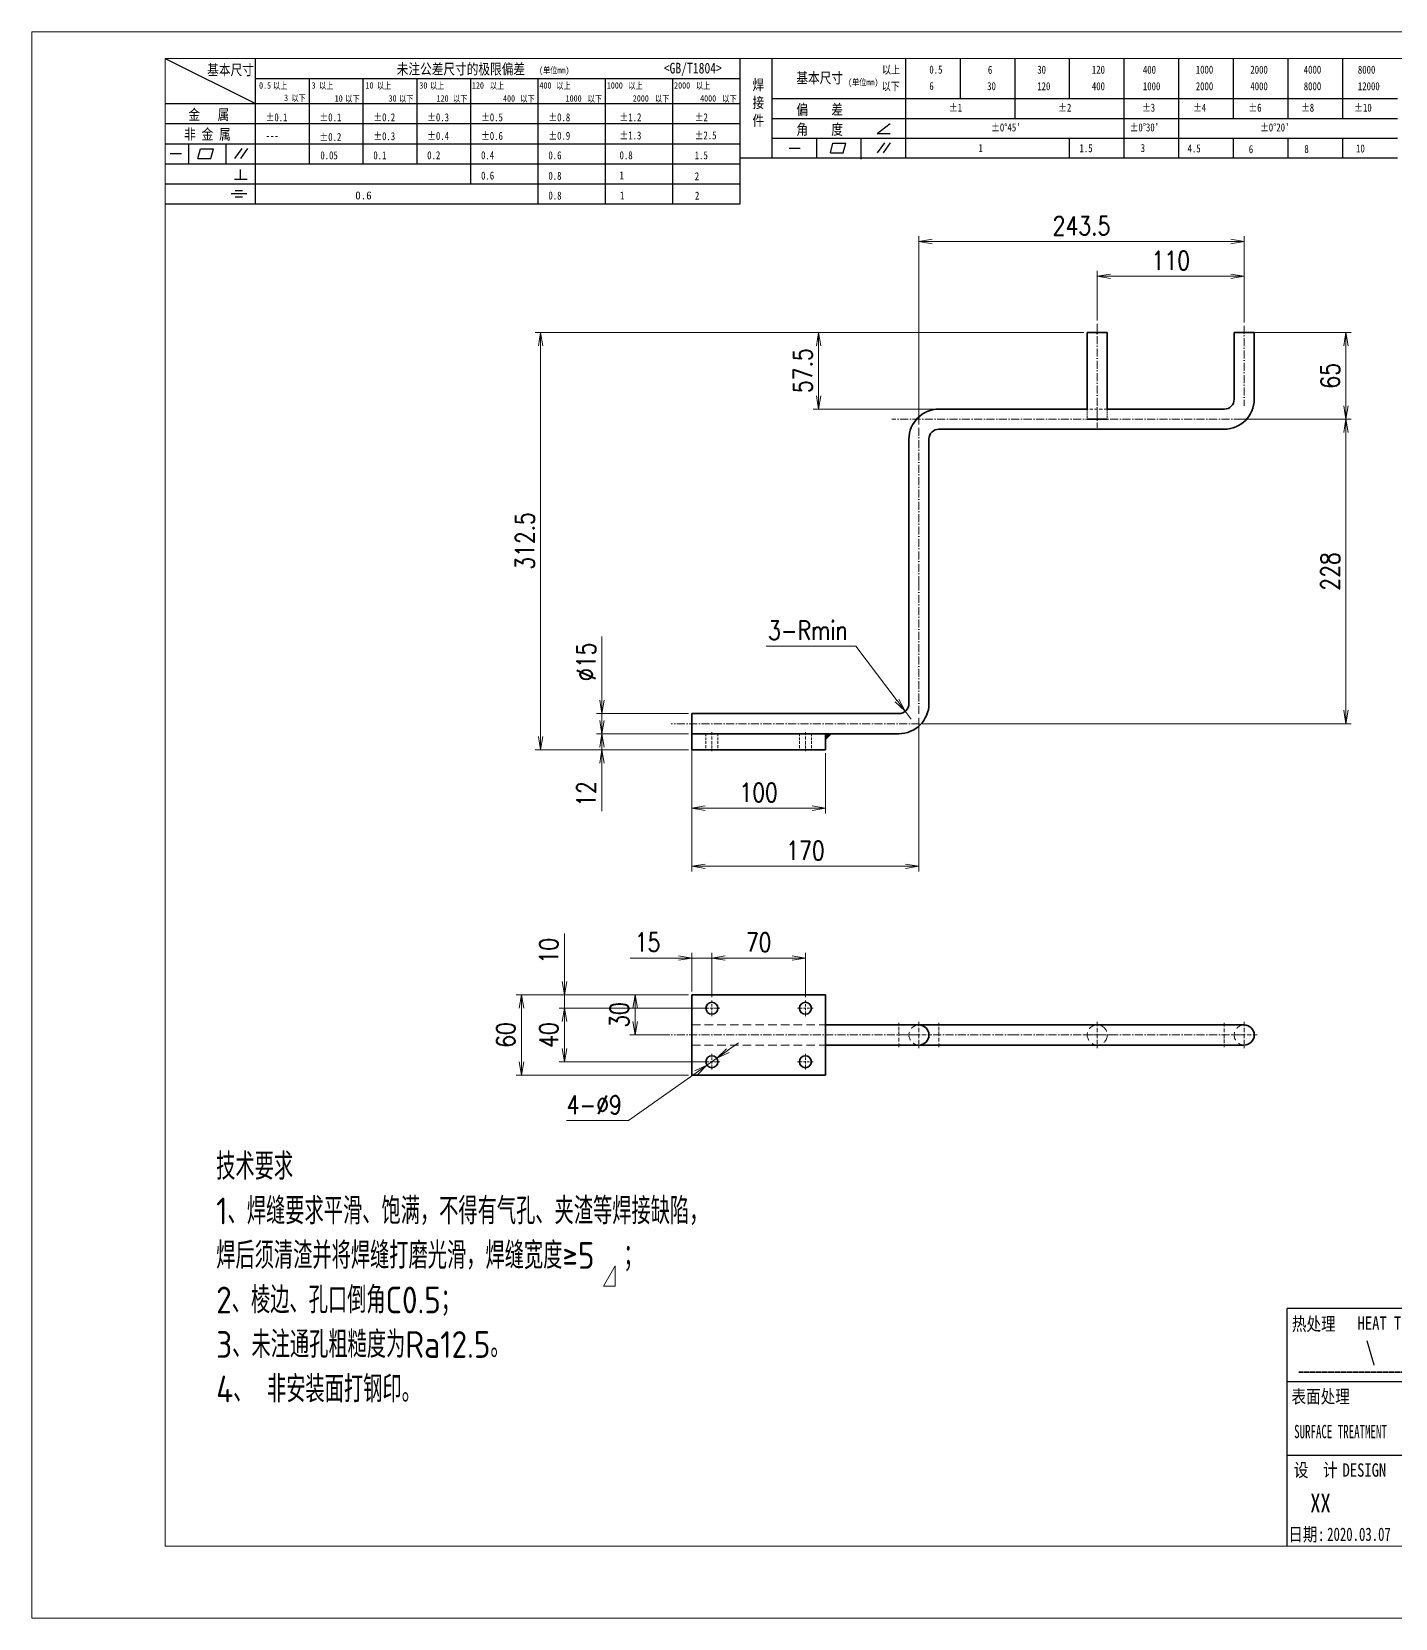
# Model space of a CAD drawing. Header units: millimetres. Extents: x 1333 to 78972, y -42879 to -5704.
# Drawn here: x 72367 to 73387, y -20114 to -18926 of the extents above; entities that cross this region are included whole.
import ezdxf
from ezdxf.enums import TextEntityAlignment as Align

# ---------------------------------------------------------------- set-up
doc = ezdxf.new("R2010")
doc.units = ezdxf.units.MM
doc.header["$LTSCALE"] = 0.5
for name, pattern in [('AM_ISO02W050x2', [3.75, 3, -0.75]), ('AM_ISO08W050x2', [9, 6, -0.75, 1.5, -0.75]), ('DASHDOT', [18.5, 12, -3, 0.5, -3]), ('DASHED', [19.05, 12.7, -6.35])]:
    doc.linetypes.add(name, pattern=pattern)
doc.layers.add('Drawing', color=7, linetype='Continuous')
doc.layers.add('图框文字', color=7, linetype='Continuous')
for name, color, linetype, lineweight in [('中心线', 2, 'AM_ISO08W050x2', 18), ('图框', 7, 'Continuous', 18), ('标注线', 3, 'Continuous', 18), ('热处理', 7, 'Continuous', 20), ('粗实线', 7, 'Continuous', 35), ('粗点划线', 6, 'AM_ISO08W050x2', 35), ('虚线', 1, 'AM_ISO02W050x2', 18)]:
    doc.layers.add(name, color=color, linetype=linetype, lineweight=lineweight)
doc.layers.add('打印', color=7, linetype='Continuous', lineweight=15, plot=False)
doc.layers.add('打印-禁用', color=7, linetype='Continuous', lineweight=15, plot=False)
doc.styles.add('DIM', font='romans.shx', dxfattribs={"width": 0.8, "bigfont": 'bigfont.shx'})
doc.styles.add('国标', font='simfang.ttf', dxfattribs={"width": 0.8})
doc.styles.add('机械长仿宋', font='gbenor.shx', dxfattribs={"height": 1, "bigfont": 'gbcbig.shx'})
doc.dimstyles.new('XR 1-4', dxfattribs={"dimscale": 4, "dimtxt": 3.5, "dimasz": 2.5, "dimexe": 1, "dimexo": 0.625, "dimgap": 1.2, "dimtad": 1, "dimdsep": 46, "dimtxsty": 'DIM', "dimblk": 'OPEN', "dimcen": 0, "dimclrd": 8, "dimclre": 8, "dimclrt": 2, "dimazin": 2, "dimtfac": 0.5, "dimtmove": 0, "dimatfit": 3, "dimldrblk": 'OPEN', "dimfxl": 1, "dimtolj": 2, "dimlwd": 18, "dimlwe": 18, "dimarcsym": 0})
doc.dimstyles.new('XR 1-4$3', dxfattribs={"dimscale": 4, "dimtxt": 3.5, "dimasz": 2.5, "dimexe": 1, "dimexo": 0.625, "dimgap": 1.2, "dimtad": 1, "dimtoh": 1, "dimdsep": 46, "dimtxsty": 'DIM', "dimblk": 'OPEN', "dimcen": 0, "dimclrd": 8, "dimclre": 8, "dimclrt": 2, "dimazin": 2, "dimtfac": 0.5, "dimtmove": 0, "dimatfit": 3, "dimldrblk": 'OPEN', "dimfxl": 1, "dimtolj": 2, "dimlwd": 18, "dimlwe": 18, "dimarcsym": 0})
doc.dimstyles.new('XR 1-4$4', dxfattribs={"dimscale": 4, "dimtxt": 3.5, "dimasz": 2.5, "dimexe": 1, "dimexo": 0.625, "dimgap": 1.2, "dimtad": 1, "dimtoh": 1, "dimdsep": 46, "dimtxsty": 'DIM', "dimblk": 'OPEN', "dimcen": 0, "dimclrd": 8, "dimclre": 8, "dimclrt": 2, "dimazin": 2, "dimtfac": 0.5, "dimtmove": 0, "dimatfit": 3, "dimldrblk": 'OPEN', "dimfxl": 1, "dimtolj": 2, "dimlwd": 18, "dimlwe": 18, "dimarcsym": 0})

# ---------------------------------------------------------------- blocks, each defined once
blk = doc.blocks.new('GZDEH零件A3图框V01版')
at = {"layer": '图框', "linetype": 'Continuous'}
for p, q in [((2882.49, -1554.46), (2882.49, -1832.96)), ((3272.49, -1554.46), (2882.49, -1554.46)), ((2882.49, -1832.96), (3272.49, -1832.96))]:
    blk.add_line(p, q, dxfattribs=at)
at = {"layer": '图框文字', "color": 9}
for p, q in [((2882.49, -1554.46), (2899.37, -1562.92)), ((2899.37, -1581.67), (2899.37, -1554.46)), ((2990.09, -1581.67), (2990.09, -1554.46)), ((2996.09, -1573.08), (2996.09, -1554.46)), ((3021.09, -1561.98), (3021.09, -1554.46)), ((3031.31, -1561.98), (3031.31, -1554.46)), ((3041.53, -1561.98), (3041.53, -1554.46)), ((3051.75, -1561.98), (3051.75, -1554.46)), ((3061.98, -1561.98), (3061.98, -1554.46)), ((3072.2, -1561.98), (3072.2, -1554.46)), ((3082.42, -1561.98), (3082.42, -1554.46)), ((3092.64, -1561.98), (3092.64, -1554.46)), ((3102.86, -1561.98), (3102.86, -1554.46)), ((2899.37, -1558.24), (2990.09, -1558.24)), ((2909.45, -1574.17), (2909.45, -1558.24)), ((2919.53, -1574.17), (2919.53, -1558.24)), ((2929.61, -1574.17), (2929.61, -1558.24)), ((2939.69, -1577.92), (2939.69, -1558.24)), ((2952.29, -1581.67), (2952.29, -1558.24)), ((2964.89, -1581.67), (2964.89, -1558.24)), ((2977.49, -1581.67), (2977.49, -1558.24)), ((2996.09, -1561.98), (3113.09, -1561.98)), ((3021.09, -1573.08), (3021.09, -1561.98)), ((3041.53, -1565.68), (3041.53, -1561.98)), ((3061.98, -1573.08), (3061.98, -1561.98)), ((3072.2, -1573.08), (3072.2, -1561.98)), ((3082.42, -1565.68), (3082.42, -1561.98)), ((3092.64, -1565.68), (3092.64, -1561.98)), ((3102.86, -1565.68), (3102.86, -1561.98)), ((2882.49, -1562.92), (2990.09, -1562.92)), ((2882.49, -1566.67), (2990.09, -1566.67)), ((2996.09, -1565.68), (3113.09, -1565.68)), ((3015.75, -1568.51), (3018.15, -1566.66)), ((2882.49, -1570.42), (2990.09, -1570.42)), ((2886.92, -1574.12), (2886.92, -1570.42)), ((2893.91, -1574.12), (2893.91, -1570.42)), ((2996.09, -1569.38), (3113.09, -1569.38)), ((3004.42, -1573.08), (3004.42, -1569.38)), ((3006.97, -1572.12), (3007.45, -1570.33)), ((3007.45, -1570.33), (3009.86, -1570.33)), ((3009.39, -1572.12), (3009.86, -1570.33)), ((3012.75, -1573.08), (3012.75, -1569.38)), ((3015.75, -1568.51), (3018.15, -1568.51)), ((3015.81, -1572.12), (3017.15, -1570.26)), ((3016.89, -1572.12), (3018.23, -1570.26)), ((3051.75, -1573.08), (3051.75, -1569.38)), ((3082.42, -1573.08), (3082.42, -1569.48)), ((3092.64, -1573.08), (3092.64, -1569.38)), ((3102.86, -1573.08), (3102.86, -1569.38)), ((2883.43, -1572.27), (2885.49, -1572.27)), ((2888.59, -1573.16), (2889.07, -1571.37)), ((2888.59, -1573.16), (2891, -1573.16)), ((2889.07, -1571.37), (2891.48, -1571.37)), ((2891, -1573.16), (2891.48, -1571.37)), ((2895.52, -1573.16), (2896.85, -1571.3)), ((2896.6, -1573.16), (2897.94, -1571.3)), ((2990.09, -1573.08), (3113.09, -1573.08)), ((2999.26, -1571.23), (3001.32, -1571.23)), ((3006.97, -1572.12), (3009.39, -1572.12)), ((3012.75, -1573.33), (3012.75, -1573.08)), ((2882.49, -1574.17), (2990.09, -1574.17)), ((2895.42, -1577.05), (2897.81, -1577.05)), ((2896.58, -1577.05), (2896.58, -1575.28)), ((2882.49, -1577.92), (2990.09, -1577.92)), ((2894.79, -1579.77), (2897.77, -1579.77)), ((2895.57, -1579.17), (2896.92, -1579.17)), ((2882.49, -1581.67), (2990.09, -1581.67)), ((2895.57, -1580.37), (2896.93, -1580.37)), ((3272.49, -1788.46), (3092.49, -1788.46)), ((3181.99, -1802.21), (3092.49, -1802.21)), ((3181.99, -1815.96), (3092.49, -1815.96))]:
    blk.add_line(p, q, dxfattribs=at)
at = {"layer": '图框文字', "color": 7}
blk.add_line((3272.49, -1788.46), (3092.49, -1788.46), dxfattribs=at)
at = {"layer": '图框文字', "color": 9, "linetype": 'Continuous'}
blk.add_line((3092.49, -1832.96), (3092.49, -1788.46), dxfattribs=at)
at = {"layer": '打印-禁用', "linetype": 'Continuous'}
for p, q in [((2857.49, -1549.46), (2857.49, -1846.46)), ((3277.49, -1549.46), (2857.49, -1549.46)), ((2857.49, -1846.46), (3277.49, -1846.46))]:
    blk.add_line(p, q, dxfattribs=at)
at = {"layer": '图框文字', "color": 9, "style": '国标'}
for s, height, width, p in [('基本尺寸', 2, 0.8, (2890.33, -1557.58)), ('未注公差尺寸的极限偏差', 2, 0.8, (2925.81, -1557.44)), ('<GB/T1804>', 2, 0.8, (2975.78, -1557.27)), ('以上', 1.5, 0.8, (3016.64, -1557.33)), ('0.5', 1.5, 0.8, (3025.49, -1557.3)), ('6', 1.5, 0.8, (3036.45, -1557.34)), ('30', 1.5, 0.8, (3045.69, -1557.31)), ('120', 1.5, 0.8, (3055.91, -1557.31)), ('400', 1.5, 0.8, (3065.46, -1557.31)), ('1000', 1.5, 0.8, (3075.36, -1557.31)), ('2000', 1.5, 0.8, (3085.57, -1557.31)), ('4000', 1.5, 0.8, (3095.57, -1557.31)), ('8000', 1.5, 0.8, (3105.7, -1557.31)), ('30', 1.2, 0.8, (2930.04, -1560.11)), ('基本尺寸', 2, 0.8, (3000.6, -1559.1)), ('以下', 1.5, 0.8, (3016.58, -1560.43)), ('6', 1.5, 0.8, (3025.49, -1560.38)), ('30', 1.5, 0.8, (3036.31, -1560.39)), ('120', 1.5, 0.8, (3045.69, -1560.41)), ('400', 1.5, 0.8, (3055.91, -1560.41)), ('1000', 1.5, 0.8, (3065.46, -1560.41)), ('2000', 1.5, 0.8, (3075.36, -1560.41)), ('4000', 1.5, 0.8, (3085.57, -1560.41)), ('8000', 1.5, 0.8, (3095.57, -1560.41)), ('12000', 1.5, 0.8, (3105.7, -1560.41)), ('金   属', 2, 0.8, (2886.82, -1565.98)), ('±0.1', 1.5, 0.8, (2901.27, -1566.23)), ('±0.1', 1.5, 0.8, (2911.35, -1566.23)), ('±0.2', 1.5, 0.8, (2921.43, -1566.23)), ('±0.3', 1.5, 0.8, (2931.51, -1566.23)), ('±0.5', 1.5, 0.8, (2941.59, -1566.23)), ('±0.8', 1.5, 0.8, (2954.19, -1566.23)), ('±1.2', 1.5, 0.8, (2967.51, -1566.23)), ('±2', 1.5, 0.8, (2981.58, -1566.23)), ('偏    差', 2, 0.8, (3000.6, -1565.04)), ('±1', 1.5, 0.8, (3029.16, -1564.42)), ('±2', 1.5, 0.8, (3049.61, -1564.42)), ('±3', 1.5, 0.8, (3065.3, -1564.42)), ('±4', 1.5, 0.8, (3074.85, -1564.42)), ('±6', 1.5, 0.8, (3085.22, -1564.42)), ('±8', 1.5, 0.8, (3095.06, -1564.42)), ('±10', 1.5, 0.8, (3105.02, -1564.42)), ('非 金 属', 2, 0.8, (2886.02, -1569.65)), ('±0.3', 1.5, 0.8, (2921.43, -1569.77)), ('±0.4', 1.5, 0.8, (2931.51, -1569.71)), ('±0.6', 1.5, 0.8, (2941.59, -1569.71)), ('±0.9', 1.5, 0.8, (2954.19, -1569.68)), ('±1.3', 1.5, 0.8, (2967.51, -1569.62)), ('±2.5', 1.5, 0.8, (2981.58, -1569.61)), ('角    度', 2, 0.8, (3000.6, -1568.74)), ("±0%%D45'", 1.5, 0.8, (3037.06, -1568.12)), ("±0%%D30'", 1.5, 0.8, (3062.98, -1568.12)), ("±0%%D20'", 1.5, 0.8, (3087.38, -1568.12)), ('---', 1.5, 0.8, (2901.27, -1569.65)), ('±0.2', 1.5, 0.8, (2911.35, -1569.92)), ('1', 1.5, 0.8, (3034.69, -1571.98)), ('1.5', 1.5, 0.8, (3053.59, -1572.01)), ('3', 1.5, 0.8, (3065.05, -1571.98)), ('4.5', 1.5, 0.8, (3073.82, -1572.05)), ('6', 1.5, 0.8, (3085.28, -1572.19)), ('8', 1.5, 0.8, (3095.68, -1572.15)), ('10', 1.5, 0.8, (3105.36, -1572.06)), ('0.1', 1.5, 0.8, (2921.43, -1573.34)), ('0.2', 1.5, 0.8, (2931.51, -1573.33)), ('0.4', 1.5, 0.8, (2941.59, -1573.33)), ('0.6', 1.5, 0.8, (2954.19, -1573.35)), ('0.8', 1.5, 0.8, (2967.51, -1573.33)), ('1.5', 1.5, 0.8, (2981.58, -1573.34)), ('0.6', 1.5, 0.8, (2941.59, -1577.14)), ('0.8', 1.5, 0.8, (2954.19, -1577.17)), ('1', 1.5, 0.8, (2967.51, -1577.12)), ('2', 1.5, 0.8, (2981.58, -1577.26)), ('0.8', 1.5, 0.8, (2954.19, -1580.87)), ('1', 1.5, 0.8, (2967.59, -1580.86)), ('2', 1.5, 0.8, (2981.62, -1580.89)), ('热处理', 2.5, 0.8, (3093.35, -1792.61)), ('表面处理', 2.5, 0.8, (3093.27, -1806.21)), ('SURFACE TREATMENT', 2.5, 0.6, (3093.77, -1812.75)), (' DESIGN', 2.5, 0.8, (3101.47, -1819.96))]:
    blk.add_text(s, height=height, dxfattribs=dict(at, width=width)).set_placement(p)
at = {"layer": '图框文字', "color": 9, "lineweight": 15, "style": '国标', "width": 0.8}
for s, p in [('(单位mm)', (2952.44, -1557.27)), ('0.5', (2900.03, -1560.11)), ('以上', (2902.64, -1560.16)), ('3', (2909.88, -1560.11)), ('以上', (2911.25, -1560.16)), ('10', (2919.96, -1560.11)), ('以上', (2922.09, -1560.16)), ('以上', (2932.02, -1560.16)), ('120', (2939.88, -1560.11)), ('以上', (2943.21, -1560.16)), ('400', (2952.52, -1560.11)), ('以上', (2955.68, -1560.16)), ('1000', (2965.12, -1560.11)), ('以上', (2969.16, -1560.16)), ('2000', (2977.72, -1560.11)), ('以上', (2981.8, -1560.16)), ('(单位mm)', (3010.27, -1559.51)), ('3', (2904.73, -1562.41)), ('以下', (2906.1, -1562.46)), ('10', (2914.19, -1562.54)), ('以下', (2916.18, -1562.59)), ('30', (2924.27, -1562.54)), ('以下', (2926.26, -1562.59)), ('120', (2933.26, -1562.54)), ('以下', (2936.34, -1562.59)), ('400', (2945.7, -1562.54)), ('以下', (2948.94, -1562.59)), ('1000', (2957.41, -1562.54)), ('以下', (2961.54, -1562.59)), ('2000', (2969.99, -1562.54)), ('以下', (2974.14, -1562.59)), ('4000', (2982.59, -1562.54)), ('以下', (2986.74, -1562.59))]:
    blk.add_text(s, height=1.2, dxfattribs=at).set_placement(p)
at = {"layer": '图框文字', "color": 9, "lineweight": 13, "style": '国标'}
blk.add_text('0.6', height=1.5, dxfattribs=at).set_placement((2918.05, -1580.85))
at = {"layer": '图框文字', "color": 9, "style": '国标', "width": 0.8}
for s, p in [('HEAT TREAT', (3112.45, -1792.46)), ('设  计', (3097.79, -1819.96)), ('日期:', (3096.09, -1832))]:
    blk.add_text(s, height=2.5, dxfattribs=at).set_placement(p, align=Align.CENTER)
at = {"layer": '图框文字', "color": 9, "style": '国标'}
for s, insert, char_height, width, attachment_point in [('焊\\P接\\P件', (2992.39, -1558.41), 2, 3.1877, 1), ('0.05', (2911.51, -1573.37), 1.5, 5.1982, 7)]:
    blk.add_mtext(s, dxfattribs=dict(at, insert=insert, char_height=char_height, width=width, attachment_point=attachment_point))
blk = doc.blocks.new('DEH A3')
at = {"layer": '图框'}
blk.add_blockref('GZDEH零件A3图框V01版', (-2857.49, 1846.46), dxfattribs=at)
blk = doc.blocks.new('_Open')
at = {"color": 0, "linetype": 'ByBlock', "lineweight": -2}
for p, q in [((-1, 0.17), (0, 0)), ((-1, -0.17), (0, 0)), ((0, 0), (-1, 0))]:
    blk.add_line(p, q, dxfattribs=at)
blk = doc.blocks.new('*D925')
at = {"layer": 'Defpoints', "color": 0, "transparency": 16777216}
for p in [(72860.8, -19647.3), (72733.3, -19707.3), (72860.8, -19707.3)]:
    blk.add_point(p, dxfattribs=at)
at = {"layer": '标注线', "color": 8, "lineweight": 18, "transparency": 16777216}
for p, q in [((72858.3, -19647.3), (72729.3, -19647.3)), ((72733.3, -19657.3), (72733.3, -19697.3)), ((72858.3, -19707.3), (72729.3, -19707.3))]:
    blk.add_line(p, q, dxfattribs=at)
at = {"layer": '标注线', "color": 8, "lineweight": 18, "transparency": 16777216, "xscale": 10, "yscale": 10, "zscale": 10}
for p, rotation in [((72733.3, -19647.3), 90), ((72733.3, -19707.3), 270)]:
    blk.add_blockref('_Open', p, dxfattribs=dict(at, rotation=rotation))
at = {"layer": '标注线', "color": 2, "transparency": 16777216, "insert": (72721.5, -19677.3), "char_height": 14, "attachment_point": 5, "rotation": 90, "style": 'DIM'}
blk.add_mtext('\\A2;60', dxfattribs=at)
blk = doc.blocks.new('*D926')
at = {"layer": 'Defpoints', "color": 0, "transparency": 16777216}
for p in [(72818.3, -19647.3), (72860.8, -19647.3), (72846.7, -19677.3)]:
    blk.add_point(p, dxfattribs=at)
at = {"layer": '标注线', "color": 8, "lineweight": 18, "transparency": 16777216}
for p, q in [((72858.3, -19647.3), (72814.3, -19647.3)), ((72818.3, -19667.3), (72818.3, -19657.3)), ((72844.2, -19677.3), (72814.3, -19677.3))]:
    blk.add_line(p, q, dxfattribs=at)
at = {"layer": '标注线', "color": 8, "lineweight": 18, "transparency": 16777216, "xscale": 10, "yscale": 10, "zscale": 10}
for p, rotation in [((72818.3, -19647.3), 90), ((72818.3, -19677.3), 270)]:
    blk.add_blockref('_Open', p, dxfattribs=dict(at, rotation=rotation))
at = {"layer": '标注线', "color": 2, "transparency": 16777216, "insert": (72806.5, -19662.3), "char_height": 14, "attachment_point": 5, "rotation": 90, "style": 'DIM'}
blk.add_mtext('\\A2;30', dxfattribs=at)
blk = doc.blocks.new('*D927')
at = {"layer": 'Defpoints', "color": 0, "transparency": 16777216}
for p in [(72860.8, -19619.7), (72860.8, -19647.3), (72875.8, -19651.5)]:
    blk.add_point(p, dxfattribs=at)
at = {"layer": '标注线', "color": 8, "lineweight": 18, "transparency": 16777216}
for p, q in [((72850.8, -19619.7), (72814.7, -19619.7)), ((72860.8, -19644.8), (72860.8, -19615.7)), ((72875.8, -19619.7), (72860.8, -19619.7)), ((72875.8, -19649), (72875.8, -19615.7)), ((72885.8, -19619.7), (72895.8, -19619.7))]:
    blk.add_line(p, q, dxfattribs=at)
at = {"layer": '标注线', "color": 8, "lineweight": 18, "transparency": 16777216, "xscale": 10, "yscale": 10, "zscale": 10}
blk.add_blockref('_Open', (72860.8, -19619.7), dxfattribs=at)
at = {"layer": '标注线', "color": 8, "lineweight": 18, "transparency": 16777216, "xscale": 10, "yscale": 10, "zscale": 10, "rotation": 180}
blk.add_blockref('_Open', (72875.8, -19619.7), dxfattribs=at)
at = {"layer": '标注线', "color": 2, "transparency": 16777216, "insert": (72827.7, -19607.9), "char_height": 14, "attachment_point": 5, "style": 'DIM'}
blk.add_mtext('\\A2;15', dxfattribs=at)
blk = doc.blocks.new('*D928')
at = {"layer": 'Defpoints', "color": 0, "transparency": 16777216}
for p in [(72765.5, -19647.3), (72860.8, -19647.3), (72875.8, -19657.3)]:
    blk.add_point(p, dxfattribs=at)
at = {"layer": '标注线', "color": 8, "lineweight": 18, "transparency": 16777216}
for p, q in [((72765.5, -19637.3), (72765.5, -19601.2)), ((72858.3, -19647.3), (72761.5, -19647.3)), ((72765.5, -19657.3), (72765.5, -19647.3)), ((72873.3, -19657.3), (72761.5, -19657.3)), ((72765.5, -19667.3), (72765.5, -19677.3))]:
    blk.add_line(p, q, dxfattribs=at)
at = {"layer": '标注线', "color": 8, "lineweight": 18, "transparency": 16777216, "xscale": 10, "yscale": 10, "zscale": 10}
for p, rotation in [((72765.5, -19647.3), 270), ((72765.5, -19657.3), 90)]:
    blk.add_blockref('_Open', p, dxfattribs=dict(at, rotation=rotation))
at = {"layer": '标注线', "color": 2, "transparency": 16777216, "insert": (72753.7, -19614.2), "char_height": 14, "attachment_point": 5, "rotation": 90, "style": 'DIM'}
blk.add_mtext('\\A2;10', dxfattribs=at)
blk = doc.blocks.new('*D929')
at = {"layer": 'Defpoints', "color": 0, "transparency": 16777216}
for p in [(72875.8, -19657.3), (72765.5, -19697.3), (72875.8, -19697.3)]:
    blk.add_point(p, dxfattribs=at)
at = {"layer": '标注线', "color": 8, "lineweight": 18, "transparency": 16777216}
for p, q in [((72873.3, -19657.3), (72761.5, -19657.3)), ((72765.5, -19667.3), (72765.5, -19687.3)), ((72873.3, -19697.3), (72761.5, -19697.3))]:
    blk.add_line(p, q, dxfattribs=at)
at = {"layer": '标注线', "color": 8, "lineweight": 18, "transparency": 16777216, "xscale": 10, "yscale": 10, "zscale": 10}
for p, rotation in [((72765.5, -19657.3), 90), ((72765.5, -19697.3), 270)]:
    blk.add_blockref('_Open', p, dxfattribs=dict(at, rotation=rotation))
at = {"layer": '标注线', "color": 2, "transparency": 16777216, "insert": (72753.7, -19677.3), "char_height": 14, "attachment_point": 5, "rotation": 90, "style": 'DIM'}
blk.add_mtext('\\A2;40', dxfattribs=at)
blk = doc.blocks.new('*D930')
at = {"layer": 'Defpoints', "color": 0, "transparency": 16777216}
for p in [(72879.5, -19694.7), (72872.1, -19699.9)]:
    blk.add_point(p, dxfattribs=at)
at = {"layer": '标注线', "color": 8, "lineweight": 18, "transparency": 16777216}
for p, q in [((72887.6, -19689), (72895.8, -19683.2)), ((72879.5, -19694.7), (72872.1, -19699.9)), ((72813.3, -19741.4), (72863.9, -19705.7)), ((72766.9, -19741.4), (72813.3, -19741.4))]:
    blk.add_line(p, q, dxfattribs=at)
at = {"layer": '标注线', "color": 8, "lineweight": 18, "transparency": 16777216, "xscale": 10, "yscale": 10, "zscale": 10}
for p, rotation in [((72879.5, -19694.7), 215.1690374517242), ((72872.1, -19699.9), 35.16903745172422)]:
    blk.add_blockref('_Open', p, dxfattribs=dict(at, rotation=rotation))
at = {"layer": '标注线', "color": 2, "transparency": 16777216, "insert": (72787.7, -19729.6), "char_height": 14, "attachment_point": 5, "style": 'DIM'}
blk.add_mtext('\\A2;{\\Fromans,bigfont|c134;4-}∅9', dxfattribs=at)
blk = doc.blocks.new('*D931')
at = {"layer": 'Defpoints', "color": 0, "transparency": 16777216}
for p in [(72945.8, -19619.7), (72875.8, -19651.5), (72945.8, -19651.5)]:
    blk.add_point(p, dxfattribs=at)
at = {"layer": '标注线', "color": 8, "lineweight": 18, "transparency": 16777216}
for p, q in [((72875.8, -19649), (72875.8, -19615.7)), ((72885.8, -19619.7), (72935.8, -19619.7)), ((72945.8, -19649), (72945.8, -19615.7))]:
    blk.add_line(p, q, dxfattribs=at)
at = {"layer": '标注线', "color": 8, "lineweight": 18, "transparency": 16777216, "xscale": 10, "yscale": 10, "zscale": 10, "rotation": 180}
blk.add_blockref('_Open', (72875.8, -19619.7), dxfattribs=at)
at = {"layer": '标注线', "color": 8, "lineweight": 18, "transparency": 16777216, "xscale": 10, "yscale": 10, "zscale": 10}
blk.add_blockref('_Open', (72945.8, -19619.7), dxfattribs=at)
at = {"layer": '标注线', "color": 2, "transparency": 16777216, "insert": (72910.8, -19607.9), "char_height": 14, "attachment_point": 5, "style": 'DIM'}
blk.add_mtext('\\A2;70', dxfattribs=at)
blk = doc.blocks.new('*D932')
at = {"layer": 'Defpoints', "color": 0, "transparency": 16777216}
for p in [(72860.8, -19451.7), (72793.5, -19463.7), (72860.8, -19463.7)]:
    blk.add_point(p, dxfattribs=at)
at = {"layer": '标注线', "color": 8, "lineweight": 18, "transparency": 16777216}
for p, q in [((72793.5, -19441.7), (72793.5, -19431.7)), ((72858.3, -19451.7), (72789.5, -19451.7)), ((72793.5, -19451.7), (72793.5, -19463.7)), ((72858.3, -19463.7), (72789.5, -19463.7)), ((72793.5, -19473.7), (72793.5, -19509.8))]:
    blk.add_line(p, q, dxfattribs=at)
at = {"layer": '标注线', "color": 8, "lineweight": 18, "transparency": 16777216, "xscale": 10, "yscale": 10, "zscale": 10}
for p, rotation in [((72793.5, -19451.7), 270), ((72793.5, -19463.7), 90)]:
    blk.add_blockref('_Open', p, dxfattribs=dict(at, rotation=rotation))
at = {"layer": '标注线', "color": 2, "transparency": 16777216, "insert": (72781.7, -19496.8), "char_height": 14, "attachment_point": 5, "rotation": 90, "style": 'DIM'}
blk.add_mtext('\\A2;12', dxfattribs=at)
blk = doc.blocks.new('*D933')
at = {"layer": 'Defpoints', "color": 0, "transparency": 16777216}
for p in [(72860.8, -19444.2), (73030.8, -19437.4), (72860.8, -19551)]:
    blk.add_point(p, dxfattribs=at)
at = {"layer": '标注线', "color": 8, "lineweight": 18, "transparency": 16777216}
for p, q in [((72860.8, -19446.7), (72860.8, -19555)), ((73030.8, -19439.9), (73030.8, -19555)), ((73020.8, -19551), (72870.8, -19551))]:
    blk.add_line(p, q, dxfattribs=at)
at = {"layer": '标注线', "color": 8, "lineweight": 18, "transparency": 16777216, "xscale": 10, "yscale": 10, "zscale": 10, "rotation": 180}
blk.add_blockref('_Open', (72860.8, -19551), dxfattribs=at)
at = {"layer": '标注线', "color": 8, "lineweight": 18, "transparency": 16777216, "xscale": 10, "yscale": 10, "zscale": 10}
blk.add_blockref('_Open', (73030.8, -19551), dxfattribs=at)
at = {"layer": '标注线', "color": 2, "transparency": 16777216, "insert": (72945.8, -19539.2), "char_height": 14, "attachment_point": 5, "style": 'DIM'}
blk.add_mtext('\\A2;170', dxfattribs=at)
blk = doc.blocks.new('*D934')
at = {"layer": 'Defpoints', "color": 0, "transparency": 16777216}
for p in [(73272.4, -19216.2), (73350.5, -19216.2), (73030.8, -19444.2)]:
    blk.add_point(p, dxfattribs=at)
at = {"layer": '标注线', "color": 8, "lineweight": 18, "transparency": 16777216}
for p, q in [((73274.9, -19216.2), (73354.5, -19216.2)), ((73350.5, -19434.2), (73350.5, -19226.2)), ((73033.3, -19444.2), (73354.5, -19444.2))]:
    blk.add_line(p, q, dxfattribs=at)
at = {"layer": '标注线', "color": 8, "lineweight": 18, "transparency": 16777216, "xscale": 10, "yscale": 10, "zscale": 10}
for p, rotation in [((73350.5, -19216.2), 90), ((73350.5, -19444.2), 270)]:
    blk.add_blockref('_Open', p, dxfattribs=dict(at, rotation=rotation))
at = {"layer": '标注线', "color": 2, "transparency": 16777216, "insert": (73338.7, -19330.2), "char_height": 14, "attachment_point": 5, "rotation": 90, "style": 'DIM'}
blk.add_mtext('\\A2;228', dxfattribs=at)
blk = doc.blocks.new('*D935')
at = {"layer": 'Defpoints', "color": 0, "transparency": 16777216}
for p in [(73274.3, -19083.1), (73274.3, -19143.7), (73030.8, -19222.6)]:
    blk.add_point(p, dxfattribs=at)
at = {"layer": '标注线', "color": 8, "lineweight": 18, "transparency": 16777216}
for p, q in [((73030.8, -19220.1), (73030.8, -19079.1)), ((73274.3, -19141.2), (73274.3, -19079.1)), ((73040.8, -19083.1), (73264.3, -19083.1))]:
    blk.add_line(p, q, dxfattribs=at)
at = {"layer": '标注线', "color": 8, "lineweight": 18, "transparency": 16777216, "xscale": 10, "yscale": 10, "zscale": 10, "rotation": 180}
blk.add_blockref('_Open', (73030.8, -19083.1), dxfattribs=at)
at = {"layer": '标注线', "color": 8, "lineweight": 18, "transparency": 16777216, "xscale": 10, "yscale": 10, "zscale": 10}
blk.add_blockref('_Open', (73274.3, -19083.1), dxfattribs=at)
at = {"layer": '标注线', "color": 2, "transparency": 16777216, "insert": (73152.5, -19071.3), "char_height": 14, "attachment_point": 5, "style": 'DIM'}
blk.add_mtext('\\A2;243.5', dxfattribs=at)
blk = doc.blocks.new('*D936')
at = {"layer": 'Defpoints', "color": 0, "transparency": 16777216}
for p in [(73164.3, -19109.2), (73164.3, -19144.7), (73274.3, -19146.2)]:
    blk.add_point(p, dxfattribs=at)
at = {"layer": '标注线', "color": 8, "lineweight": 18, "transparency": 16777216}
for p, q in [((73164.3, -19142.2), (73164.3, -19105.2)), ((73264.3, -19109.2), (73174.3, -19109.2)), ((73274.3, -19143.7), (73274.3, -19105.2))]:
    blk.add_line(p, q, dxfattribs=at)
at = {"layer": '标注线', "color": 8, "lineweight": 18, "transparency": 16777216, "xscale": 10, "yscale": 10, "zscale": 10, "rotation": 180}
blk.add_blockref('_Open', (73164.3, -19109.2), dxfattribs=at)
at = {"layer": '标注线', "color": 8, "lineweight": 18, "transparency": 16777216, "xscale": 10, "yscale": 10, "zscale": 10}
blk.add_blockref('_Open', (73274.3, -19109.2), dxfattribs=at)
at = {"layer": '标注线', "color": 2, "transparency": 16777216, "insert": (73219.3, -19097.4), "char_height": 14, "attachment_point": 5, "style": 'DIM'}
blk.add_mtext('\\A2;110', dxfattribs=at)
blk = doc.blocks.new('*D937')
at = {"layer": 'Defpoints', "color": 0, "transparency": 16777216}
for p in [(73279.3, -19151.2), (73350.5, -19151.2), (73269.9, -19216.2)]:
    blk.add_point(p, dxfattribs=at)
at = {"layer": '标注线', "color": 8, "lineweight": 18, "transparency": 16777216}
for p, q in [((73281.8, -19151.2), (73354.5, -19151.2)), ((73350.5, -19206.2), (73350.5, -19161.2)), ((73272.4, -19216.2), (73354.5, -19216.2))]:
    blk.add_line(p, q, dxfattribs=at)
at = {"layer": '标注线', "color": 8, "lineweight": 18, "transparency": 16777216, "xscale": 10, "yscale": 10, "zscale": 10}
for p, rotation in [((73350.5, -19151.2), 90), ((73350.5, -19216.2), 270)]:
    blk.add_blockref('_Open', p, dxfattribs=dict(at, rotation=rotation))
at = {"layer": '标注线', "color": 2, "transparency": 16777216, "insert": (73338.7, -19183.7), "char_height": 14, "attachment_point": 5, "rotation": 90, "style": 'DIM'}
blk.add_mtext('\\A2;65', dxfattribs=at)
blk = doc.blocks.new('*D938')
at = {"layer": 'Defpoints', "color": 0, "transparency": 16777216}
for p in [(72793.5, -19436.7), (72860.8, -19436.7), (72860.8, -19451.7)]:
    blk.add_point(p, dxfattribs=at)
at = {"layer": '标注线', "color": 8, "lineweight": 18, "transparency": 16777216}
for p, q in [((72793.5, -19426.7), (72793.5, -19378.8)), ((72858.3, -19436.7), (72789.5, -19436.7)), ((72793.5, -19451.7), (72793.5, -19436.7)), ((72858.3, -19451.7), (72789.5, -19451.7)), ((72793.5, -19461.7), (72793.5, -19471.7))]:
    blk.add_line(p, q, dxfattribs=at)
at = {"layer": '标注线', "color": 8, "lineweight": 18, "transparency": 16777216, "xscale": 10, "yscale": 10, "zscale": 10}
for p, rotation in [((72793.5, -19436.7), 270), ((72793.5, -19451.7), 90)]:
    blk.add_blockref('_Open', p, dxfattribs=dict(at, rotation=rotation))
at = {"layer": '标注线', "color": 2, "transparency": 16777216, "insert": (72781.7, -19397.8), "char_height": 14, "attachment_point": 5, "rotation": 90, "style": 'DIM'}
blk.add_mtext('\\A2;{\\Fromans,bigfont|c134;%%C}15', dxfattribs=at)
blk = doc.blocks.new('*D939')
at = {"layer": 'Defpoints', "color": 0, "transparency": 16777216}
for p in [(73020.5, -19434.9), (73025, -19440.9)]:
    blk.add_point(p, dxfattribs=at)
at = {"layer": '标注线', "color": 8, "lineweight": 18, "transparency": 16777216}
for p, q in [((72916.4, -19386.1), (72983.6, -19386.1)), ((72983.6, -19386.1), (73014.4, -19427)), ((73025, -19440.9), (73020.5, -19434.9))]:
    blk.add_line(p, q, dxfattribs=at)
at = {"layer": '标注线', "color": 8, "lineweight": 18, "transparency": 16777216, "xscale": 10, "yscale": 10, "zscale": 10, "rotation": 307.0499832593723}
blk.add_blockref('_Open', (73020.5, -19434.9), dxfattribs=at)
at = {"layer": '标注线', "color": 2, "transparency": 16777216, "insert": (72947.6, -19374.3), "char_height": 14, "attachment_point": 5, "style": 'DIM'}
blk.add_mtext('\\A2;{\\Fromans,bigfont|c134;3}-Rmin', dxfattribs=at)
blk = doc.blocks.new('*D940')
at = {"layer": 'Defpoints', "color": 0, "transparency": 16777216}
for p in [(72860.8, -19463.7), (72960.8, -19463.7), (72960.8, -19507.5)]:
    blk.add_point(p, dxfattribs=at)
at = {"layer": '标注线', "color": 8, "lineweight": 18, "transparency": 16777216}
for p, q in [((72860.8, -19466.2), (72860.8, -19511.5)), ((72960.8, -19466.2), (72960.8, -19511.5)), ((72870.8, -19507.5), (72950.8, -19507.5))]:
    blk.add_line(p, q, dxfattribs=at)
at = {"layer": '标注线', "color": 8, "lineweight": 18, "transparency": 16777216, "xscale": 10, "yscale": 10, "zscale": 10, "rotation": 180}
blk.add_blockref('_Open', (72860.8, -19507.5), dxfattribs=at)
at = {"layer": '标注线', "color": 8, "lineweight": 18, "transparency": 16777216, "xscale": 10, "yscale": 10, "zscale": 10}
blk.add_blockref('_Open', (72960.8, -19507.5), dxfattribs=at)
at = {"layer": '标注线', "color": 2, "transparency": 16777216, "insert": (72910.8, -19495.7), "char_height": 14, "attachment_point": 5, "style": 'DIM'}
blk.add_mtext('\\A2;100', dxfattribs=at)
blk = doc.blocks.new('*D941')
at = {"layer": 'Defpoints', "color": 0, "transparency": 16777216}
for p in [(72747.6, -19151.2), (73156.8, -19151.2), (72860.8, -19463.7)]:
    blk.add_point(p, dxfattribs=at)
at = {"layer": '标注线', "color": 8, "lineweight": 18, "transparency": 16777216}
for p, q in [((73154.3, -19151.2), (72743.6, -19151.2)), ((72747.6, -19453.7), (72747.6, -19161.2)), ((72858.3, -19463.7), (72743.6, -19463.7))]:
    blk.add_line(p, q, dxfattribs=at)
at = {"layer": '标注线', "color": 8, "lineweight": 18, "transparency": 16777216, "xscale": 10, "yscale": 10, "zscale": 10}
for p, rotation in [((72747.6, -19151.2), 90), ((72747.6, -19463.7), 270)]:
    blk.add_blockref('_Open', p, dxfattribs=dict(at, rotation=rotation))
at = {"layer": '标注线', "color": 2, "transparency": 16777216, "insert": (72735.8, -19307.4), "char_height": 14, "attachment_point": 5, "rotation": 90, "style": 'DIM'}
blk.add_mtext('\\A2;312.5', dxfattribs=at)
blk = doc.blocks.new('*D942')
at = {"layer": 'Defpoints', "color": 0, "transparency": 16777216}
for p in [(72955.7, -19151.2), (73156.8, -19151.2), (73045.8, -19208.7)]:
    blk.add_point(p, dxfattribs=at)
at = {"layer": '标注线', "color": 8, "lineweight": 18, "transparency": 16777216}
for p, q in [((73154.3, -19151.2), (72951.7, -19151.2)), ((72955.7, -19198.7), (72955.7, -19161.2)), ((73043.3, -19208.7), (72951.7, -19208.7))]:
    blk.add_line(p, q, dxfattribs=at)
at = {"layer": '标注线', "color": 8, "lineweight": 18, "transparency": 16777216, "xscale": 10, "yscale": 10, "zscale": 10}
for p, rotation in [((72955.7, -19151.2), 90), ((72955.7, -19208.7), 270)]:
    blk.add_blockref('_Open', p, dxfattribs=dict(at, rotation=rotation))
at = {"layer": '标注线', "color": 2, "transparency": 16777216, "insert": (72943.9, -19179.9), "char_height": 14, "attachment_point": 5, "rotation": 90, "style": 'DIM'}
blk.add_mtext('\\A2;57.5', dxfattribs=at)
blk = doc.blocks.new('HJ')
at = {"layer": '标注线', "color": 2, "linetype": 'ByBlock', "lineweight": 9}
for p, q in [((0, 0), (4.34, 7.65)), ((4.34, 7.65), (4.34, 0)), ((4.34, 0), (0, 0))]:
    blk.add_line(p, q, dxfattribs=at)

msp = doc.modelspace()

# ---------------------------------------------------------------- linework, layer by layer
at = {"layer": 'Drawing'}
msp.add_lwpolyline([(72960.797, -19451.697, 0, 7.071, 0), (72963.297, -19454.197, 7.071, 7.071, 0)], format="xyseb", dxfattribs=at)
at = {"layer": '中心线', "linetype": 'DASHDOT'}
for p, q in [((73164.297, -19144.697), (73164.297, -19222.697)), ((73274.297, -19146.197), (73274.297, -19206.197)), ((73272.447, -19216.197), (73010.501, -19216.197)), ((73030.797, -19222.647), (73030.797, -19338.447)), ((73030.797, -19338.447), (73030.797, -19437.447)), ((73031.297, -19444.197), (72845.296, -19444.197)), ((73031.297, -19677.314), (72845.296, -19677.314)), ((73102.997, -19677.314), (73040.596, -19677.314)), ((73272.447, -19677.314), (73102.997, -19677.314))]:
    msp.add_line(p, q, dxfattribs=at)
at = {"layer": '中心线', "linetype": 'DASHDOT', "ltscale": 0.360016}
for p, q in [((72875.797, -19450.497), (72875.797, -19464.897)), ((72945.797, -19450.497), (72945.797, -19464.897))]:
    msp.add_line(p, q, dxfattribs=at)
at = {"layer": '中心线', "linetype": 'DASHDOT', "ltscale": 0.2925}
for p, q in [((72881.647, -19657.314), (72869.947, -19657.314)), ((72875.797, -19651.464), (72875.797, -19663.164)), ((72951.647, -19657.314), (72939.947, -19657.314)), ((72945.797, -19651.464), (72945.797, -19663.164)), ((72875.797, -19691.464), (72875.797, -19703.164)), ((72945.797, -19691.464), (72945.797, -19703.164)), ((72881.647, -19697.314), (72869.947, -19697.314)), ((72951.647, -19697.314), (72939.947, -19697.314))]:
    msp.add_line(p, q, dxfattribs=at)
at = {"layer": '中心线', "linetype": 'DASHDOT', "ltscale": 0.45}
for p, q in [((73015.797, -19686.314), (73015.797, -19668.314)), ((73045.797, -19686.314), (73045.797, -19668.314))]:
    msp.add_line(p, q, dxfattribs=at)
at = {"layer": '中心线', "linetype": 'DASHDOT', "ltscale": 0.4875}
for p, q in [((73030.797, -19667.564), (73030.797, -19687.064)), ((73164.297, -19667.564), (73164.297, -19687.064)), ((73274.297, -19667.564), (73274.297, -19687.064)), ((73040.547, -19677.314), (73021.047, -19677.314)), ((73174.047, -19677.314), (73154.547, -19677.314)), ((73284.047, -19677.314), (73264.547, -19677.314))]:
    msp.add_line(p, q, dxfattribs=at)
at = {"layer": '中心线', "linetype": 'DASHDOT', "ltscale": 0.450015}
msp.add_line((73259.297, -19668.314), (73259.297, -19686.314), dxfattribs=at)
at = {"layer": '打印'}
msp.add_lwpolyline([(72366.591, -18926.067), (74046.591, -18926.067), (74046.591, -20114.067), (72366.591, -20114.067)], close=True, dxfattribs=at)
at = {"layer": '粗实线', "ltscale": 0.375}
for p, q in [((73156.797, -19151.197), (73171.797, -19151.197)), ((73171.797, -19216.197), (73156.797, -19216.197)), ((73015.797, -19669.814), (73030.797, -19669.814)), ((73274.297, -19669.814), (73259.297, -19669.814)), ((73015.797, -19684.814), (73030.797, -19684.814)), ((73030.797, -19684.814), (73045.797, -19684.814)), ((73274.297, -19684.814), (73259.297, -19684.814))]:
    msp.add_line(p, q, dxfattribs=at)
at = {"layer": '粗实线'}
for p, q in [((73156.797, -19151.197), (73156.797, -19208.697)), ((73171.797, -19151.197), (73171.797, -19208.697)), ((73266.797, -19151.197), (73266.797, -19201.197)), ((73281.797, -19151.197), (73281.797, -19201.197)), ((73156.797, -19208.697), (73045.797, -19208.697)), ((73259.297, -19208.697), (73171.797, -19208.697)), ((73023.297, -19231.197), (73023.297, -19316.697)), ((73038.297, -19231.197), (73038.297, -19316.697)), ((73259.297, -19223.697), (73045.797, -19223.697)), ((73023.297, -19316.697), (73023.297, -19429.197)), ((73038.297, -19316.697), (73038.297, -19429.197)), ((73015.797, -19436.697), (72860.797, -19436.697)), ((72960.797, -19451.697), (72860.797, -19451.697)), ((73015.797, -19451.697), (72960.797, -19451.697)), ((72960.797, -19463.697), (72860.797, -19463.697)), ((72860.797, -19707.314), (72860.797, -19647.314)), ((72960.797, -19647.314), (72860.797, -19647.314)), ((72960.797, -19647.314), (72960.797, -19707.314)), ((72960.797, -19669.814), (73015.797, -19669.814)), ((73045.797, -19669.814), (73127.797, -19669.814)), ((73259.297, -19669.814), (73127.797, -19669.814)), ((72960.797, -19684.814), (73015.797, -19684.814)), ((73045.797, -19684.814), (73127.797, -19684.814)), ((73192.797, -19684.814), (73127.797, -19684.814)), ((73259.297, -19684.814), (73192.797, -19684.814)), ((72860.797, -19707.314), (72960.797, -19707.314))]:
    msp.add_line(p, q, dxfattribs=at)
at = {"layer": '粗实线', "ltscale": 0.1875}
for p, q in [((73266.797, -19151.197), (73274.297, -19151.197)), ((73274.297, -19151.197), (73281.797, -19151.197)), ((72860.797, -19436.697), (72860.797, -19444.197)), ((72860.797, -19444.197), (72860.797, -19451.697))]:
    msp.add_line(p, q, dxfattribs=at)
at = {"layer": '粗实线', "ltscale": 0.3}
for p, q in [((72860.797, -19451.697), (72860.797, -19463.697)), ((72960.797, -19451.697), (72960.797, -19463.697))]:
    msp.add_line(p, q, dxfattribs=at)
at = {"layer": '粗实线', "ltscale": 0.374936}
msp.add_line((73030.799, -19669.814), (73045.797, -19669.814), dxfattribs=at)
at = {"layer": '粗实线'}
for centre in [(72875.797, -19657.314), (72945.797, -19657.314), (72875.797, -19697.314), (72945.797, -19697.314)]:
    msp.add_circle(centre, 4.5, dxfattribs=at)
for centre, radius, start, end in [((73045.797, -19231.197), 22.5, 90, 180), ((73259.297, -19201.197), 7.5, 270, 0), ((73259.297, -19201.197), 22.5, 270, 0), ((73045.797, -19231.197), 7.5, 90, 180), ((73015.797, -19429.197), 7.5, 270, 0), ((73015.797, -19429.197), 22.5, 270, 0), ((73030.797, -19677.314), 7.5, 270, 90), ((73274.297, -19677.314), 7.5, 270, 90)]:
    msp.add_arc(centre, radius, start, end, dxfattribs=at)
at = {"layer": '粗点划线', "linetype": 'AM_ISO08W050x2'}
msp.add_line((73315.29, -19929.781), (73426.734, -19929.781), dxfattribs=at)
at = {"layer": '虚线', "linetype": 'DASHED', "ltscale": 0.1875}
for p, q in [((73156.797, -19208.697), (73156.797, -19216.197)), ((73171.797, -19208.697), (73171.797, -19216.197))]:
    msp.add_line(p, q, dxfattribs=at)
at = {"layer": '虚线', "linetype": 'DASHED', "ltscale": 0.375}
for p, q in [((73171.797, -19208.697), (73156.797, -19208.697)), ((72860.797, -19669.814), (72860.797, -19684.814))]:
    msp.add_line(p, q, dxfattribs=at)
at = {"layer": '虚线', "linetype": 'DASHED'}
for p, q in [((72960.797, -19451.697), (72860.797, -19451.697)), ((72860.797, -19669.814), (72960.797, -19669.814)), ((72860.797, -19684.814), (72960.797, -19684.814))]:
    msp.add_line(p, q, dxfattribs=at)
at = {"layer": '虚线', "linetype": 'DASHED', "ltscale": 0.3}
for p, q in [((72871.297, -19451.697), (72871.297, -19463.697)), ((72871.297, -19451.697), (72871.297, -19463.697)), ((72880.297, -19451.697), (72880.297, -19463.697)), ((72880.297, -19451.697), (72880.297, -19463.697)), ((72941.297, -19451.697), (72941.297, -19463.697)), ((72941.297, -19451.697), (72941.297, -19463.697)), ((72950.297, -19451.697), (72950.297, -19463.697)), ((72950.297, -19451.697), (72950.297, -19463.697))]:
    msp.add_line(p, q, dxfattribs=at)
at = {"layer": '虚线', "linetype": 'DASHED', "ltscale": 6.41791e-05}
msp.add_line((73030.797, -19669.814), (73030.799, -19669.814), dxfattribs=at)
at = {"layer": '虚线', "linetype": 'DASHED'}
msp.add_circle((73164.297, -19677.314), 7.5, dxfattribs=at)
for centre in [(73030.797, -19677.314), (73274.297, -19677.314)]:
    msp.add_arc(centre, 7.5, 90, 270, dxfattribs=at)

# ---------------------------------------------------------------- block references
at = {"layer": '图框', "xscale": 4, "yscale": 4, "zscale": 4}
msp.add_blockref('DEH A3', (72366.591, -20114.067), dxfattribs=at)
at = {"layer": '标注线', "color": 7, "xscale": 2, "yscale": 2, "zscale": 2}
msp.add_blockref('HJ', (72794.625, -19865.428), dxfattribs=at)

# ---------------------------------------------------------------- texts
at = {"layer": '图框文字', "color": 3, "style": '国标'}
for s, height, width, p in [('XX', 14, 0.8, (73323.783, -20034.801)), ('2020.03.07', 10, 0.7, (73336.443, -20056.147))]:
    msp.add_text(s, height=height, dxfattribs=dict(at, width=width)).set_placement(p)
at = {"layer": '标注线', "color": 2, "insert": (72504.676, -19765.704), "char_height": 40, "width": 824.16379, "attachment_point": 1, "style": '机械长仿宋'}
msp.add_mtext('{\\H0.5x;技术要求\\P1、\\A2;焊缝要求平滑、饱满，不得有气孔、夹渣等焊接缺陷，\\P焊后须清渣并将焊缝打磨光滑，焊缝宽度≥5  ；\\P\\A0;2、\\A2;棱边、\\A0;孔口倒角C0.5；\\P3、未注通孔粗糙度为Ra12.5。 \\P4、\\C3; \\C2;非安装面打钢印。\\P  \\C3; }', dxfattribs=at)
at = {"layer": '热处理', "color": 3, "style": '国标', "width": 0.8}
msp.add_text('\\', height=14, dxfattribs=at).set_placement((73368.91, -19921.282), align=Align.CENTER)

# ---------------------------------------------------------------- dimensions: what is measured, and where the dimension line sits
at = {"layer": '标注线'}
for base, p1, p2, picture, middle in [((73274.297, -19083.082), (73030.797, -19222.647), (73274.297, -19143.697), '*D935', (73152.547, -19071.282)), ((73164.297, -19109.171), (73274.297, -19146.197), (73164.297, -19144.697), '*D936', (73219.297, -19097.371)), ((72860.797, -19551.045), (73030.797, -19437.447), (72860.797, -19444.197), '*D933', (72945.797, -19539.245)), ((72960.797, -19507.502), (72860.797, -19463.697), (72960.797, -19463.697), '*D940', (72910.797, -19495.702)), ((72860.797, -19619.675), (72875.797, -19651.464), (72860.797, -19647.314), '*D927', (72827.73, -19607.875)), ((72945.797, -19619.675), (72875.797, -19651.464), (72945.797, -19651.464), '*D931', (72910.797, -19607.875))]:
    dim = msp.add_linear_dim(base=base, p1=p1, p2=p2, dimstyle='XR 1-4', dxfattribs=at)
    dim.commit()
    dim.dimension.update_dxf_attribs({"geometry": picture, "text_midpoint": middle})
for base, p1, p2, picture, middle in [((72747.641, -19151.197), (72860.797, -19463.697), (73156.797, -19151.197), '*D941', (72735.841, -19307.447)), ((73350.541, -19151.197), (73269.947, -19216.197), (73279.297, -19151.197), '*D937', (73338.741, -19183.697)), ((73350.541, -19216.197), (73030.797, -19444.197), (73272.447, -19216.197), '*D934', (73338.741, -19330.197)), ((72793.543, -19463.697), (72860.797, -19451.697), (72860.797, -19463.697), '*D932', (72781.743, -19496.764)), ((72765.5, -19647.314), (72875.797, -19657.314), (72860.797, -19647.314), '*D928', (72753.7, -19614.247)), ((72733.341, -19707.314), (72860.797, -19647.314), (72860.797, -19707.314), '*D925', (72721.541, -19677.314)), ((72818.284, -19647.314), (72846.669, -19677.314), (72860.797, -19647.314), '*D926', (72806.484, -19662.314)), ((72765.5, -19697.314), (72875.797, -19657.314), (72875.797, -19697.314), '*D929', (72753.7, -19677.314))]:
    dim = msp.add_linear_dim(base=base, p1=p1, p2=p2, angle=90, dimstyle='XR 1-4', dxfattribs=at)
    dim.commit()
    dim.dimension.update_dxf_attribs({"geometry": picture, "text_midpoint": middle})
dim = msp.add_linear_dim(base=(72955.693, -19151.197), p1=(73045.797, -19208.697), p2=(73156.797, -19151.197), angle=90, dimstyle='XR 1-4', dxfattribs=at)
dim.commit()
dim.dimension.update_dxf_attribs({"geometry": '*D942', "text_midpoint": (72955.693, -19179.947), "dimtype": 160})
dim = msp.add_radius_dim(center=(73024.976, -19440.921), mpoint=(73020.457, -19434.935), text='{\\Fromans,bigfont|c134;3}-Rmin', dimstyle='XR 1-4$4', dxfattribs=at)
dim.commit()
dim.dimension.update_dxf_attribs({"geometry": '*D939', "text_midpoint": (72947.593, -19386.103), "dimtype": 164})
dim = msp.add_linear_dim(base=(72793.543, -19436.697), p1=(72860.797, -19451.697), p2=(72860.797, -19436.697), angle=90, text='{\\Fromans,bigfont|c134;%%C}<>', dimstyle='XR 1-4', dxfattribs=at)
dim.commit()
dim.dimension.update_dxf_attribs({"geometry": '*D938', "text_midpoint": (72781.743, -19397.764)})
dim = msp.add_diameter_dim_2p(p1=(72879.475, -19694.722), p2=(72872.118, -19699.906), text='{\\Fromans,bigfont|c134;4-}<>', dimstyle='XR 1-4$3', dxfattribs=at)
dim.commit()
dim.dimension.update_dxf_attribs({"geometry": '*D930', "text_midpoint": (72787.654, -19741.383), "dimtype": 163})

doc.saveas('drawing.dxf')
